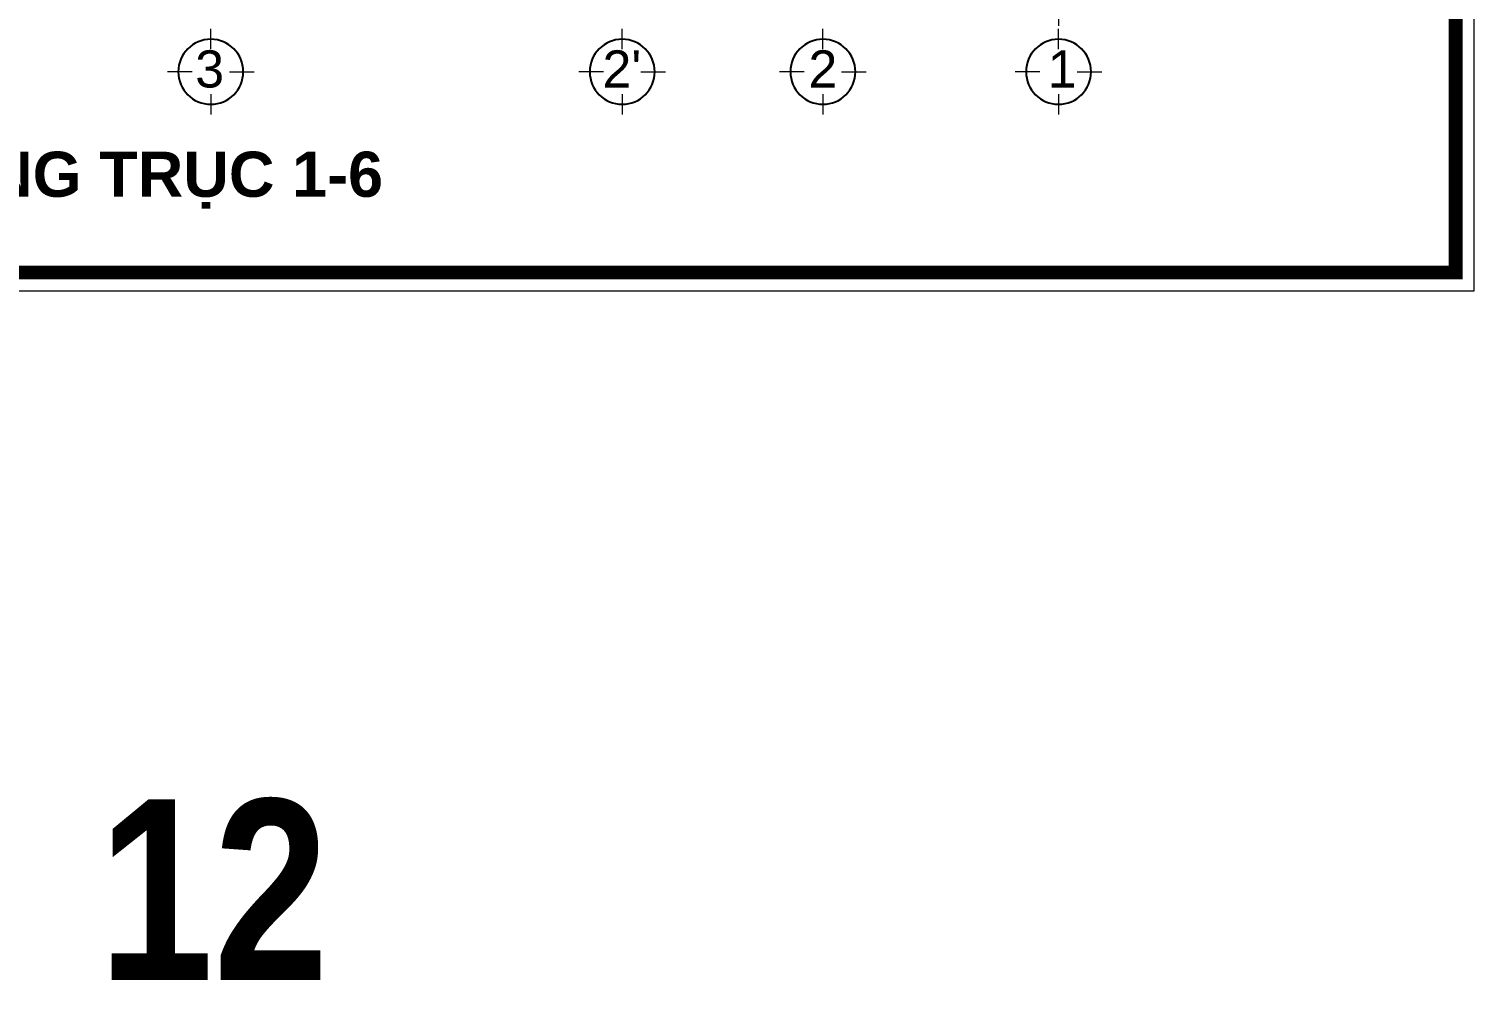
# Model space of a CAD drawing. Header units: millimetres. Extents: x 615730 to 2792744, y 139412 to 597571.
# Drawn here: x 1356028 to 1370430, y 278068 to 287548 of the extents above; entities that cross this region are included whole.
import ezdxf
from ezdxf.enums import TextEntityAlignment as Align

# ---------------------------------------------------------------- set-up
doc = ezdxf.new("R2010")
doc.units = ezdxf.units.MM
doc.header["$MEASUREMENT"] = 0
doc.linetypes.add('DASHDOT', pattern=[1, 0.5, -0.25, 0, -0.25])
doc.layers.get('0').update_dxf_attribs({"lineweight": 5})
for name, color, linetype, lineweight in [('0.1(9)', 9, 'Continuous', 13), ('0.10_Thay', 5, 'Continuous', 20), ('thay', 7, 'Continuous', 15), ('TIM TRUC', 149, 'DASHDOT', 9)]:
    doc.layers.add(name, color=color, linetype=linetype, lineweight=lineweight)
for name, color, linetype in [('H', 252, 'Continuous'), ('noi that', 29, 'Continuous'), ('TEXT', 2, 'Continuous')]:
    doc.layers.add(name, color=color, linetype=linetype)
doc.styles.add('H280', font='', dxfattribs={"height": 200})
doc.styles.add('KT OZON', font='', dxfattribs={"height": 200})
doc.styles.add('lyrichs', font='', dxfattribs={"width": 1.25})
doc.styles.get("Standard").update_dxf_attribs({"font": ''})
doc.styles.get('H280').set_extended_font_data('VNI-Avo')
doc.styles.get('KT OZON').set_extended_font_data('VNI-Helve')
doc.styles.get('lyrichs').set_extended_font_data('.VnHelvetInsH', bold=True)
doc.styles.get('Standard').set_extended_font_data('VNI-Avo')

# ---------------------------------------------------------------- blocks, each defined once
blk = doc.blocks.new('TRUC 1')
at = {"ltscale": 50}
blk.add_circle((0, -9525), 8572, dxfattribs=at)
at = {"layer": '0.1(9)', "ltscale": 50}
for p, q in [((0, -3572), (0, 1782)), ((-4942, -9525), (-11427, -9525)), ((4942, -9525), (11427, -9525)), ((0, -15478), (0, -20832))]:
    blk.add_line(p, q, dxfattribs=at)
at = {"layer": 'TEXT', "ltscale": 50, "style": 'H280'}
blk.add_attdef('1', text='', height=10478, dxfattribs=at).set_placement((-214, -4892), align=Align.CENTER)

msp = doc.modelspace()

# ---------------------------------------------------------------- linework, layer by layer
at = {"layer": 'H', "const_width": 138.2}
msp.add_lwpolyline([(1343242.3, 285120.6), (1370245.2, 285120.6), (1370245.2, 304105.6), (1343242.3, 304105.6)], close=True, dxfattribs=at)
at = {"layer": 'thay', "linetype": 'Continuous'}
msp.add_lwpolyline([(1343058, 284936.3), (1370429.5, 284936.3), (1370429.5, 304289.9), (1343058, 304289.9)], close=True, dxfattribs=at)
at = {"layer": 'TIM TRUC', "ltscale": 500}
msp.add_line((1366288.5, 299831.5), (1366288.5, 287548.1), dxfattribs=at)

# ---------------------------------------------------------------- block references
at = {"layer": 'noi that', "lineweight": -2, "ltscale": 10}
ref = msp.add_blockref('TRUC 1', (1357840.9, 286761, 14.7), dxfattribs=dict(at, xscale=-0.03778148023411632, yscale=0.03778148036508355, zscale=0.03778148031496009, rotation=180))
ref.add_attrib('1', '3', dxfattribs={"layer": 'TEXT', "color": 3, "ltscale": 50, "height": 370.2, "style": 'KT OZON'}).set_placement((1357829.7, 286964, 14.7), align=Align.CENTER)
ref = msp.add_blockref('TRUC 1', (1361940.4, 286761, 14.7), dxfattribs=dict(at, xscale=-0.03778148023411632, yscale=0.03778148036508355, zscale=0.03778148031496009, rotation=180))
ref.add_attrib('1', "2'", dxfattribs={"layer": 'TEXT', "color": 3, "ltscale": 50, "height": 370.15, "style": 'KT OZON'}).set_placement((1361937.4, 286964, 14.7), align=Align.CENTER)
ref = msp.add_blockref('TRUC 1', (1363940.4, 286761, 14.7), dxfattribs=dict(at, xscale=-0.03778148023411632, yscale=0.03778148036508355, zscale=0.03778148031496009, rotation=180))
ref.add_attrib('1', '2', dxfattribs={"layer": 'TEXT', "color": 3, "ltscale": 50, "height": 370.2, "style": 'KT OZON'}).set_placement((1363940.5, 286964, 14.7), align=Align.CENTER)
ref = msp.add_blockref('TRUC 1', (1366288.5, 286761), dxfattribs=dict(at, xscale=-0.03778148023411632, yscale=0.03778148036508355, zscale=0.03778148031496084, rotation=180))
ref.add_attrib('1', '1', dxfattribs={"layer": 'TEXT', "color": 3, "ltscale": 50, "height": 370.2, "style": 'KT OZON'}).set_placement((1366325.7, 286964), align=Align.CENTER)

# ---------------------------------------------------------------- texts
at = {"layer": '0.10_Thay', "insert": (1356721.7, 278068.1), "char_height": 1800, "width": 79177.8, "attachment_point": 7}
msp.add_mtext('{\\fVNI-Helve-Condense|b1|i0|c0|p2;12}', dxfattribs=at)
at = {"layer": 'TEXT', "style": 'lyrichs'}
msp.add_text('MÆT ®øng trôc 1-6', height=450, dxfattribs=at).set_placement((1356329.1, 285874.5), align=Align.CENTER)

doc.saveas('drawing.dxf')
